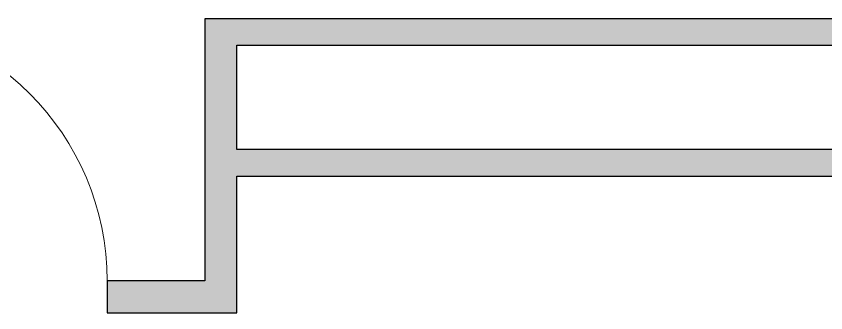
# Model space of a CAD drawing. Header units: millimetres. Extents: x 155927 to 326028, y -36033 to 97293.
# Drawn here: x 173719 to 176808, y 25786 to 26918 of the extents above; entities that cross this region are included whole.
import ezdxf

# ---------------------------------------------------------------- set-up
doc = ezdxf.new("R2010")
doc.units = ezdxf.units.MM
doc.header["$MEASUREMENT"] = 0
for name, color, linetype, lineweight in [('A-DOOR', 4, 'CONTINUOUS', 9), ('A-WALL', 7, 'CONTINUOUS', 9), ('A-WALL-PATT', 7, 'CONTINUOUS', 9), ('I-WALL', 7, 'CONTINUOUS', 9)]:
    doc.layers.add(name, color=color, linetype=linetype, lineweight=lineweight)

msp = doc.modelspace()

# ---------------------------------------------------------------- hatches: boundary and pattern name
at = {"layer": 'A-WALL-PATT'}
h = msp.add_hatch(color=256, dxfattribs=at)
h.paths.add_polyline_path([(183401.8, 26806.6), (183502.8, 26806.6), (183502.8, 26907.6), (181772.7, 26907.6), (181772.7, 26806.6), (181873.7, 26806.6)], flags=0)
h.paths.add_polyline_path([(180471.7, 26806.6), (180572.7, 26806.6), (180572.7, 26907.6), (174439.7, 26907.6), (174439.7, 26806.6), (179317, 26806.6)], flags=0)
for points in [[(174561.2, 25907.6), (174561.2, 26806.6), (174439.2, 26806.6), (174439.2, 25907.6), (174464.4, 25907.6)], [(183502.8, 26307.6), (183502.8, 26408.6), (174561.2, 26408.6), (174561.2, 26307.6), (181743.4, 26307.6)]]:
    msp.add_hatch(color=256, dxfattribs=at).paths.add_polyline_path(points, flags=0)
h = msp.add_hatch(color=256, dxfattribs=at)
h.paths.add_polyline_path([(173056.7, 25785.6), (173056.7, 25907.6), (172939.2, 25907.6), (172939.2, 25785.6)], flags=0)
h.paths.add_polyline_path([(174561.2, 25785.6), (174561.2, 25907.6), (174066.7, 25907.6), (174066.7, 25785.6), (174464.4, 25785.6)], flags=0)

# ---------------------------------------------------------------- linework, layer by layer
at = {"layer": 'A-DOOR'}
msp.add_arc((173056.7, 25907.6), 1010, 0, 90, dxfattribs=at)
at = {"layer": 'A-WALL', "lineweight": 30}
for p, q in [((174439.7, 26806.6), (174439.2, 26806.6)), ((174439.2, 26806.6), (174439.2, 25907.6)), ((174561.2, 26408.6), (174561.2, 26806.6)), ((174561.2, 25907.6), (174561.2, 26307.6)), ((174439.2, 25907.6), (174066.7, 25907.6)), ((174066.7, 25907.6), (174066.7, 25785.6)), ((174561.2, 25785.6), (174561.2, 25907.6)), ((174066.7, 25785.6), (174561.2, 25785.6))]:
    msp.add_line(p, q, dxfattribs=at)
at = {"layer": 'I-WALL', "lineweight": 30}
for p, q in [((180572.7, 26907.6), (174439.7, 26907.6)), ((174439.7, 26907.6), (174439.7, 26806.6)), ((174561.2, 26806.6), (180471.7, 26806.6)), ((183401.8, 26408.6), (174561.2, 26408.6)), ((174561.2, 26307.6), (183502.8, 26307.6))]:
    msp.add_line(p, q, dxfattribs=at)

doc.saveas('drawing.dxf')
